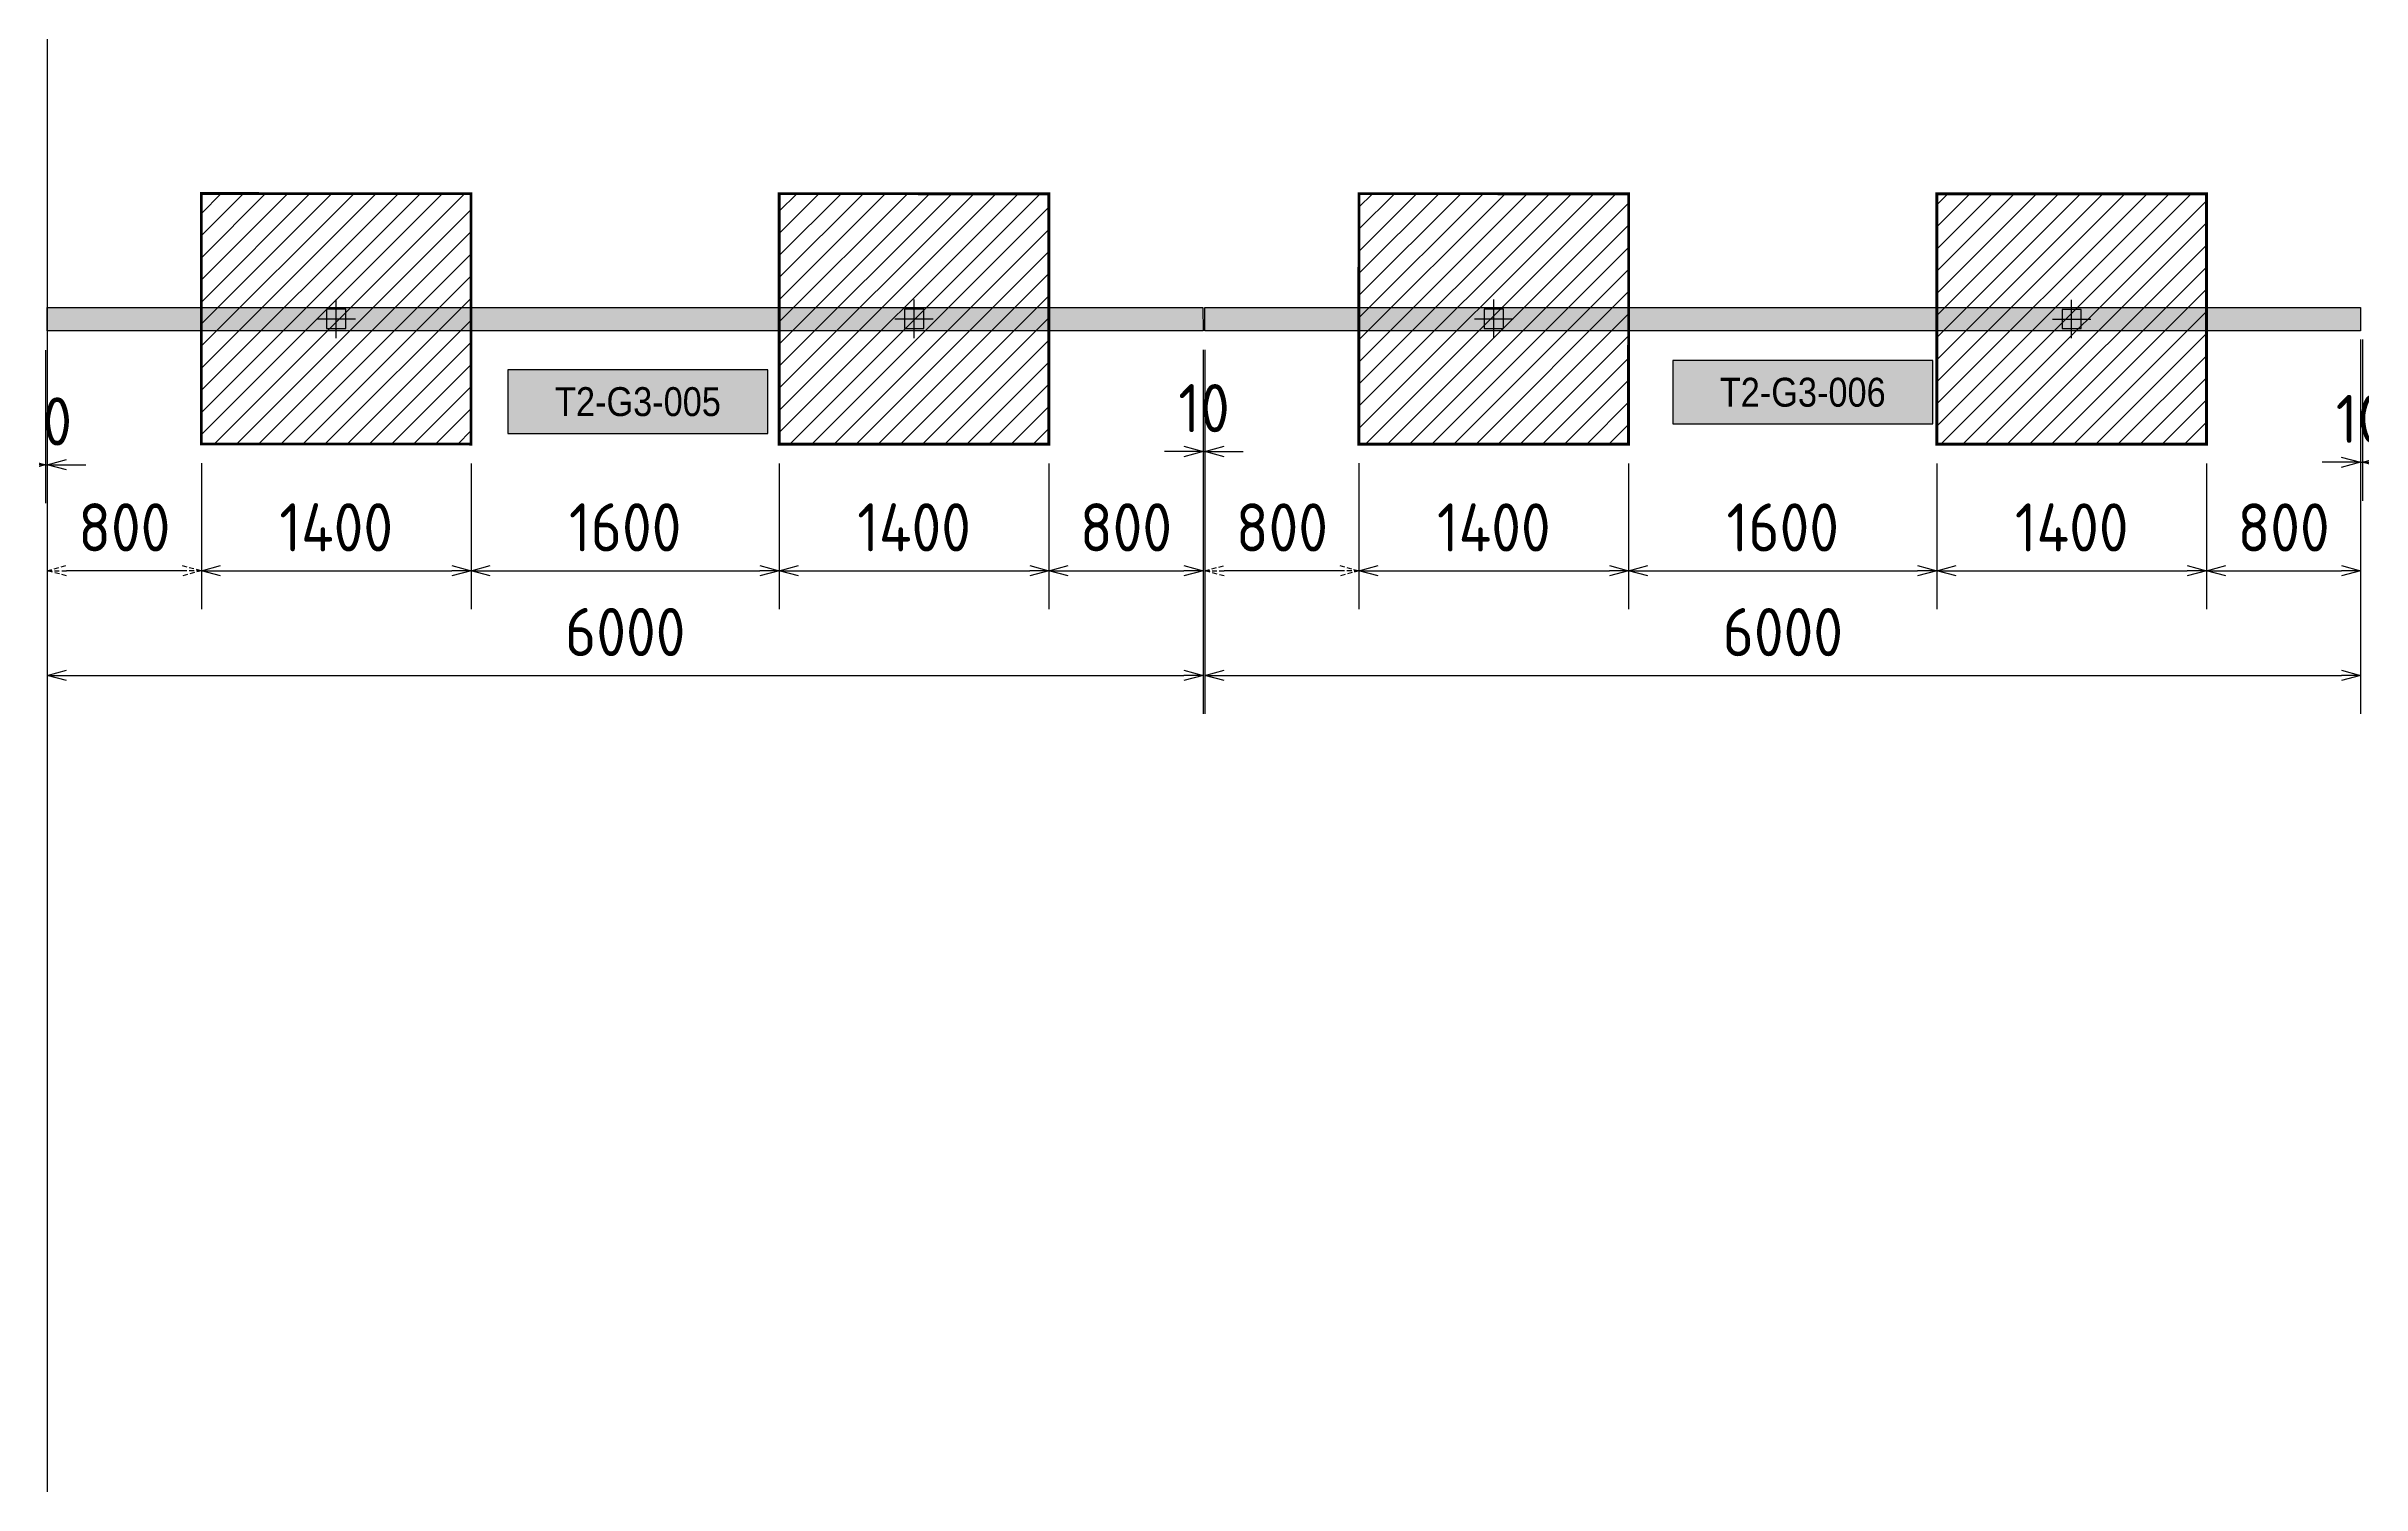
# Model space of a CAD drawing. Header units: centimetres. Extents: x -6122352 to 7132207, y -1694241 to 1947892.
# Drawn here: x 3583861 to 3595881, y 820258 to 827725 of the extents above; entities that cross this region are included whole.
import ezdxf
from ezdxf.enums import TextEntityAlignment as Align

# ---------------------------------------------------------------- set-up
doc = ezdxf.new("R2010")
doc.units = ezdxf.units.CM
doc.header["$MEASUREMENT"] = 0
doc.header["$PDMODE"] = 66
doc.header["$PDSIZE"] = 100
doc.linetypes.add('2. HG-ST XR COL 3A (5V 7V 9V 11V - GF (4M & 5D-E)$0$HIDDEN', pattern=[0.375, 0.25, -0.125])
for name, color, linetype in [('@MI-FOOTINGS', 7, 'Continuous'), ('@MI-TYPE-01', 30, 'Continuous'), ('@MI-TYPE-02', 6, 'Continuous'), ('PANEL-TAGS', 7, 'Continuous')]:
    doc.layers.add(name, color=color, linetype=linetype)
doc.styles.add('PANELTAG_STYLE', font='arial.ttf')
doc.styles.add('Schueco-BEMSTIL', font='isocpeur.ttf', dxfattribs={"width": 0.9})
doc.dimstyles.new('MI- JWC-TXT-2.5 MM', dxfattribs={"dimscale": 1.5, "dimtxt": 2.5, "dimasz": 1, "dimexe": 2, "dimexo": 1, "dimgap": 1, "dimtad": 1, "dimdec": 0, "dimdsep": 46, "dimtxsty": 'Schueco-BEMSTIL', "dimblk": 'OPEN30', "dimcen": 0, "dimdle": 2, "dimclrd": 140, "dimclre": 8, "dimclrt": 40, "dimadec": 0, "dimazin": 2, "dimtfac": 1, "dimtdec": 0, "dimtix": 1, "dimtmove": 2, "dimatfit": 3, "dimldrblk": 'OPEN', "dimfxl": 2, "dimlwd": -1, "dimlwe": -1, "dimarcsym": 0})

# ---------------------------------------------------------------- blocks, each defined once
blk = doc.blocks.new('T2-FOOTING PLAN')
at = {"layer": '@MI-FOOTINGS', "transparency": 33554679}
h = blk.add_hatch(dxfattribs=at)
h.set_pattern_fill('ANSI31', color=8, scale=650)
h.paths.add_polyline_path([(-700, 650), (700, 650), (700, -650), (-700, -650)])
at = {"layer": '@MI-FOOTINGS', "color": 160, "true_color": 0x3340f0, "const_width": 15}
blk.add_lwpolyline([(-700, 650), (700, 650), (700, -650), (-700, -650)], close=True, dxfattribs=at)
at = {"layer": '@MI-FOOTINGS', "color": 30}
blk.add_point((0, 0), dxfattribs=at)
blk = doc.blocks.new('_Open30')
at = {"color": 0, "linetype": 'ByBlock', "lineweight": -2}
for p, q in [((-1, 0.27), (0, 0)), ((0, 0), (-1, -0.27)), ((0, 0), (-1, 0))]:
    blk.add_line(p, q, dxfattribs=at)
blk = doc.blocks.new('*D1677')
at = {"layer": '@MI-TYPE-02', "color": 8, "transparency": 16777216}
for p, q in [((-2200, -688), (-2200, -1446)), ((-800, -689), (-800, -1446))]:
    blk.add_line(p, q, dxfattribs=at)
at = {"layer": '@MI-TYPE-02', "color": 140, "transparency": 16777216}
blk.add_line((-2100, -1246), (-900, -1246), dxfattribs=at)
at = {"layer": 'Defpoints', "color": 0, "transparency": 16777216}
for p in [(-2200, -588), (-800, -589), (-800, -1246)]:
    blk.add_point(p, dxfattribs=at)
at = {"layer": '@MI-TYPE-02', "color": 140, "transparency": 16777216, "xscale": 100, "yscale": 100, "zscale": 100, "rotation": 180}
blk.add_blockref('_Open30', (-2200, -1246), dxfattribs=at)
at = {"layer": '@MI-TYPE-02', "color": 140, "transparency": 16777216, "xscale": 100, "yscale": 100, "zscale": 100}
blk.add_blockref('_Open30', (-800, -1246), dxfattribs=at)
at = {"layer": '@MI-TYPE-02', "color": 40, "transparency": 16777216, "insert": (-1500, -1021), "char_height": 250, "attachment_point": 5, "style": 'Schueco-BEMSTIL'}
blk.add_mtext('1400', dxfattribs=at)
blk = doc.blocks.new('_Open')
at = {"color": 0, "linetype": 'ByBlock', "lineweight": -2}
for p, q in [((-1, 0.2), (0, 0)), ((-1, -0.2), (0, 0)), ((0, 0), (-1, 0))]:
    blk.add_line(p, q, dxfattribs=at)
blk = doc.blocks.new('*D1675')
at = {"layer": '@MI-TYPE-02', "color": 8, "transparency": 16777216}
for p, q in [((-800, -689), (-800, -1446)), ((800, -689), (800, -1446))]:
    blk.add_line(p, q, dxfattribs=at)
at = {"layer": '@MI-TYPE-02', "color": 140, "transparency": 16777216}
blk.add_line((-700, -1246), (700, -1246), dxfattribs=at)
at = {"layer": 'Defpoints', "color": 0, "transparency": 16777216}
for p in [(-800, -589), (800, -589), (800, -1246)]:
    blk.add_point(p, dxfattribs=at)
at = {"layer": '@MI-TYPE-02', "color": 140, "transparency": 16777216, "xscale": 100, "yscale": 100, "zscale": 100, "rotation": 180}
blk.add_blockref('_Open30', (-800, -1246), dxfattribs=at)
at = {"layer": '@MI-TYPE-02', "color": 140, "transparency": 16777216, "xscale": 100, "yscale": 100, "zscale": 100}
blk.add_blockref('_Open30', (800, -1246), dxfattribs=at)
at = {"layer": '@MI-TYPE-02', "color": 40, "transparency": 16777216, "insert": (0, -1021), "char_height": 250, "attachment_point": 5, "style": 'Schueco-BEMSTIL'}
blk.add_mtext('1600', dxfattribs=at)
blk = doc.blocks.new('*D1676')
at = {"layer": '@MI-TYPE-02', "color": 8, "transparency": 16777216}
for p, q in [((800, -689), (800, -1446)), ((2200, -689), (2200, -1446))]:
    blk.add_line(p, q, dxfattribs=at)
at = {"layer": '@MI-TYPE-02', "color": 140, "transparency": 16777216}
blk.add_line((900, -1246), (2100, -1246), dxfattribs=at)
at = {"layer": 'Defpoints', "color": 0, "transparency": 16777216}
for p in [(800, -589), (2200, -589), (2200, -1246)]:
    blk.add_point(p, dxfattribs=at)
at = {"layer": '@MI-TYPE-02', "color": 140, "transparency": 16777216, "xscale": 100, "yscale": 100, "zscale": 100, "rotation": 180}
blk.add_blockref('_Open30', (800, -1246), dxfattribs=at)
at = {"layer": '@MI-TYPE-02', "color": 140, "transparency": 16777216, "xscale": 100, "yscale": 100, "zscale": 100}
blk.add_blockref('_Open30', (2200, -1246), dxfattribs=at)
at = {"layer": '@MI-TYPE-02', "color": 40, "transparency": 16777216, "insert": (1500, -1021), "char_height": 250, "attachment_point": 5, "style": 'Schueco-BEMSTIL'}
blk.add_mtext('1400', dxfattribs=at)
blk = doc.blocks.new('*D1673')
at = {"layer": '@MI-TYPE-02', "color": 8, "transparency": 16777216}
for p, q in [((419219, -136783), (419219, -138673)), ((425219, -136783), (425219, -138673))]:
    blk.add_line(p, q, dxfattribs=at)
at = {"layer": '@MI-TYPE-02', "color": 140, "transparency": 16777216}
blk.add_line((419319, -138473), (425119, -138473), dxfattribs=at)
at = {"layer": 'Defpoints', "color": 0, "transparency": 16777216}
for p in [(419219, -136683), (425219, -136683), (425219, -138473)]:
    blk.add_point(p, dxfattribs=at)
at = {"layer": '@MI-TYPE-02', "color": 140, "transparency": 16777216, "xscale": 100, "yscale": 100, "zscale": 100, "rotation": 180}
blk.add_blockref('_Open30', (419219, -138473), dxfattribs=at)
at = {"layer": '@MI-TYPE-02', "color": 140, "transparency": 16777216, "xscale": 100, "yscale": 100, "zscale": 100}
blk.add_blockref('_Open30', (425219, -138473), dxfattribs=at)
at = {"layer": '@MI-TYPE-02', "color": 40, "transparency": 16777216, "insert": (422219, -138248), "char_height": 250, "attachment_point": 5, "style": 'Schueco-BEMSTIL'}
blk.add_mtext('6000', dxfattribs=at)
blk = doc.blocks.new('*D1685')
at = {"layer": '@MI-TYPE-02', "color": 8, "linetype": '2. HG-ST XR COL 3A (5V 7V 9V 11V - GF (4M & 5D-E)$0$HIDDEN', "transparency": 16777216}
blk.add_line((-3000, -100), (-3000, -1446), dxfattribs=at)
at = {"layer": '@MI-TYPE-02', "color": 8, "transparency": 16777216}
blk.add_line((-2200, -688), (-2200, -1446), dxfattribs=at)
at = {"layer": '@MI-TYPE-02', "color": 140, "linetype": '2. HG-ST XR COL 3A (5V 7V 9V 11V - GF (4M & 5D-E)$0$HIDDEN', "transparency": 16777216}
blk.add_line((-2300, -1246), (-2900, -1246), dxfattribs=at)
at = {"layer": 'Defpoints', "color": 0, "linetype": '2. HG-ST XR COL 3A (5V 7V 9V 11V - GF (4M & 5D-E)$0$HIDDEN', "transparency": 16777216}
for p in [(-3000, 0), (-2200, -588), (-3000, -1246)]:
    blk.add_point(p, dxfattribs=at)
at = {"layer": '@MI-TYPE-02', "color": 140, "linetype": '2. HG-ST XR COL 3A (5V 7V 9V 11V - GF (4M & 5D-E)$0$HIDDEN', "transparency": 16777216, "xscale": 100, "yscale": 100, "zscale": 100, "rotation": 180}
blk.add_blockref('_Open30', (-3000, -1246), dxfattribs=at)
at = {"layer": '@MI-TYPE-02', "color": 140, "linetype": '2. HG-ST XR COL 3A (5V 7V 9V 11V - GF (4M & 5D-E)$0$HIDDEN', "transparency": 16777216, "xscale": 100, "yscale": 100, "zscale": 100}
blk.add_blockref('_Open30', (-2200, -1246), dxfattribs=at)
at = {"layer": '@MI-TYPE-02', "color": 40, "linetype": '2. HG-ST XR COL 3A (5V 7V 9V 11V - GF (4M & 5D-E)$0$HIDDEN', "transparency": 16777216, "insert": (-2600, -1021), "char_height": 250, "attachment_point": 5, "style": 'Schueco-BEMSTIL'}
blk.add_mtext('800', dxfattribs=at)
blk = doc.blocks.new('*D1684')
at = {"layer": '@MI-TYPE-02', "color": 8, "transparency": 16777216}
for p, q in [((3000, -100), (3000, -1446)), ((2200, -689), (2200, -1446))]:
    blk.add_line(p, q, dxfattribs=at)
at = {"layer": '@MI-TYPE-02', "color": 140, "transparency": 16777216}
blk.add_line((2300, -1246), (2900, -1246), dxfattribs=at)
at = {"layer": 'Defpoints', "color": 0, "transparency": 16777216}
for p in [(3000, 0), (2200, -589), (3000, -1246)]:
    blk.add_point(p, dxfattribs=at)
at = {"layer": '@MI-TYPE-02', "color": 140, "transparency": 16777216, "xscale": 100, "yscale": 100, "zscale": 100, "rotation": 180}
blk.add_blockref('_Open30', (2200, -1246), dxfattribs=at)
at = {"layer": '@MI-TYPE-02', "color": 140, "transparency": 16777216, "xscale": 100, "yscale": 100, "zscale": 100}
blk.add_blockref('_Open30', (3000, -1246), dxfattribs=at)
at = {"layer": '@MI-TYPE-02', "color": 40, "transparency": 16777216, "insert": (2600, -1021), "char_height": 250, "attachment_point": 5, "style": 'Schueco-BEMSTIL'}
blk.add_mtext('800', dxfattribs=at)
blk = doc.blocks.new('PANELTAG')
at = {"layer": 'PANEL-TAGS', "color": 1}
blk.add_lwpolyline([(-13.5, -3.3), (13.5, -3.3), (13.5, 3.3), (-13.5, 3.3)], close=True, dxfattribs=at)
at = {"layer": 'PANEL-TAGS', "color": 40, "true_color": 0xffd700}
blk.add_solid([(-13.5, -3.3), (13.5, -3.3), (-13.5, 3.3), (13.5, 3.3)], dxfattribs=at)
at = {"layer": 'PANEL-TAGS', "color": 5, "style": 'PANELTAG_STYLE', "width": 0.85}
blk.add_attdef('TAGNO', text='', height=3, dxfattribs=at).set_placement((0, 0), align=Align.MIDDLE)
blk = doc.blocks.new('*D2426')
at = {"layer": '@MI-TYPE-01', "color": 8, "transparency": 16777216}
for p, q in [((47430, -108614), (47430, -109409)), ((47440, -108613), (47440, -109409))]:
    blk.add_line(p, q, dxfattribs=at)
at = {"layer": '@MI-TYPE-01', "color": 140, "transparency": 16777216}
for p, q in [((47330, -109209), (47230, -109209)), ((47430, -109209), (47440, -109209)), ((47540, -109209), (47640, -109209))]:
    blk.add_line(p, q, dxfattribs=at)
at = {"layer": 'Defpoints', "color": 0, "transparency": 16777216}
for p in [(47430, -108514), (47440, -108513), (47440, -109209)]:
    blk.add_point(p, dxfattribs=at)
at = {"layer": '@MI-TYPE-01', "color": 140, "transparency": 16777216, "xscale": 100, "yscale": 100, "zscale": 100}
blk.add_blockref('_Open30', (47430, -109209), dxfattribs=at)
at = {"layer": '@MI-TYPE-01', "color": 140, "transparency": 16777216, "xscale": 100, "yscale": 100, "zscale": 100, "rotation": 180}
blk.add_blockref('_Open30', (47440, -109209), dxfattribs=at)
at = {"layer": '@MI-TYPE-01', "color": 40, "transparency": 16777216, "insert": (47435, -108984), "char_height": 250, "attachment_point": 5, "style": 'Schueco-BEMSTIL'}
blk.add_mtext('10', dxfattribs=at)
blk = doc.blocks.new('*D2427')
at = {"layer": '@MI-TYPE-01', "color": 8, "transparency": 16777216}
for p, q in [((53440, -108613), (53440, -109340)), ((53449, -108613), (53449, -109340))]:
    blk.add_line(p, q, dxfattribs=at)
at = {"layer": '@MI-TYPE-01', "color": 140, "transparency": 16777216}
for p, q in [((53340, -109140), (53240, -109140)), ((53440, -109140), (53449, -109140)), ((53549, -109140), (53649, -109140))]:
    blk.add_line(p, q, dxfattribs=at)
at = {"layer": 'Defpoints', "color": 0, "transparency": 16777216}
for p in [(53440, -108513), (53449, -108513), (53449, -109140)]:
    blk.add_point(p, dxfattribs=at)
at = {"layer": '@MI-TYPE-01', "color": 140, "transparency": 16777216, "xscale": 100, "yscale": 100, "zscale": 100}
blk.add_blockref('_Open30', (53440, -109140), dxfattribs=at)
at = {"layer": '@MI-TYPE-01', "color": 140, "transparency": 16777216, "xscale": 100, "yscale": 100, "zscale": 100, "rotation": 180}
blk.add_blockref('_Open30', (53449, -109140), dxfattribs=at)
at = {"layer": '@MI-TYPE-01', "color": 40, "transparency": 16777216, "insert": (53445, -108915), "char_height": 250, "attachment_point": 5, "style": 'Schueco-BEMSTIL'}
blk.add_mtext('10', dxfattribs=at)
blk = doc.blocks.new('*D2430')
at = {"layer": '@MI-TYPE-01', "color": 8, "transparency": 16777216}
for p, q in [((59449, -108559), (59449, -109396)), ((59459, -108559), (59459, -109396))]:
    blk.add_line(p, q, dxfattribs=at)
at = {"layer": '@MI-TYPE-01', "color": 140, "transparency": 16777216}
for p, q in [((59349, -109196), (59249, -109196)), ((59449, -109196), (59459, -109196)), ((59559, -109196), (59659, -109196))]:
    blk.add_line(p, q, dxfattribs=at)
at = {"layer": 'Defpoints', "color": 0, "transparency": 16777216}
for p in [(59449, -108459), (59459, -108459), (59459, -109196)]:
    blk.add_point(p, dxfattribs=at)
at = {"layer": '@MI-TYPE-01', "color": 140, "transparency": 16777216, "xscale": 100, "yscale": 100, "zscale": 100}
blk.add_blockref('_Open30', (59449, -109196), dxfattribs=at)
at = {"layer": '@MI-TYPE-01', "color": 140, "transparency": 16777216, "xscale": 100, "yscale": 100, "zscale": 100, "rotation": 180}
blk.add_blockref('_Open30', (59459, -109196), dxfattribs=at)
at = {"layer": '@MI-TYPE-01', "color": 40, "transparency": 16777216, "insert": (59454, -108971), "char_height": 250, "attachment_point": 5, "style": 'Schueco-BEMSTIL'}
blk.add_mtext('10', dxfattribs=at)
blk = doc.blocks.new('6M PANEL-T2')
at = {"layer": '@MI-TYPE-02'}
h = blk.add_hatch(color=256, dxfattribs=at)
h.dxf.hatch_style = 1
h.paths.add_polyline_path([(-3000.4, 120), (2999.5, 120), (3000, 0), (-3000, 0)])
blk.add_lwpolyline([(-3000.4, 120), (2999.5, 120), (3000, 0), (-3000, 0)], close=True, dxfattribs=at)
at = {"layer": '@MI-FOOTINGS', "rotation": 359.9898439714545}
for p in [(-1500.2, 61.5), (1499.8, 61)]:
    blk.add_blockref('T2-FOOTING PLAN', p, dxfattribs=at)
at = {"layer": '@MI-TYPE-02', "color": 0}
dim = blk.add_linear_dim(base=(3000, -1790), p1=(-3000, 0), p2=(3000, 0), dimstyle='MI- JWC-TXT-2.5 MM', dxfattribs=at)
dim.commit()
dim.dimension.update_dxf_attribs({"geometry": '*D1673', "text_midpoint": (0, -1565), "insert": (-422218.9, 136683.5)})
at = {"layer": '@MI-TYPE-02', "color": 94}
dim = blk.add_linear_dim(base=(3000, -1246.1), p1=(2199.7, -589.1), p2=(3000, 0), dimstyle='MI- JWC-TXT-2.5 MM', dxfattribs=at)
dim.commit()
dim.dimension.update_dxf_attribs({"geometry": '*D1684', "text_midpoint": (2599.8, -1021.1)})
at = {"layer": '@MI-TYPE-02', "color": 94, "linetype": '2. HG-ST XR COL 3A (5V 7V 9V 11V - GF (4M & 5D-E)$0$HIDDEN'}
dim = blk.add_linear_dim(base=(-3000, -1246.1), p1=(-2200.3, -588.4), p2=(-3000, 0), dimstyle='MI- JWC-TXT-2.5 MM', dxfattribs=at)
dim.commit()
dim.dimension.update_dxf_attribs({"geometry": '*D1685', "text_midpoint": (-2600.2, -1021.1)})
at = {"layer": '@MI-TYPE-02', "color": 0}
for base, p1, p2, picture, middle in [((-800.3, -1246.1), (-2200.3, -588.4), (-800.3, -588.6), '*D1677', (-1500.3, -1021.1)), ((799.7, -1246.1), (-800.3, -588.6), (799.7, -588.9), '*D1675', (-0.3, -1021.1)), ((2199.7, -1246.1), (799.7, -588.9), (2199.7, -589.1), '*D1676', (1499.7, -1021.1))]:
    dim = blk.add_linear_dim(base=base, p1=p1, p2=p2, dimstyle='MI- JWC-TXT-2.5 MM', dxfattribs=at)
    dim.commit()
    dim.dimension.update_dxf_attribs({"geometry": picture, "text_midpoint": middle})
blk = doc.blocks.new('A$C0fb98823')
at = {"color": 94, "linetype": '2. HG-ST XR COL 3A (5V 7V 9V 11V - GF (4M & 5D-E)$0$HIDDEN'}
for p in [(26949.7, -60.7), (32959.2, -61.2)]:
    blk.add_blockref('6M PANEL-T2', p, dxfattribs=at)
at = {"layer": 'PANEL-TAGS'}
ref = blk.add_blockref('PANELTAG', (33062.9, -380.2), dxfattribs=dict(at, xscale=50, yscale=50, zscale=50))
ref.add_attrib('TAGNO', 'T2-G3-006', dxfattribs={"color": 5, "height": 150, "style": 'PANELTAG_STYLE', "width": 0.85}).set_placement((33062.9, -380.2), align=Align.MIDDLE_CENTER)
ref = blk.add_blockref('PANELTAG', (27016.1, -429), dxfattribs=dict(at, xscale=50, yscale=50, zscale=50))
ref.add_attrib('TAGNO', 'T2-G3-005', dxfattribs={"color": 5, "height": 150, "style": 'PANELTAG_STYLE', "width": 0.85}).set_placement((27016.1, -429), align=Align.MIDDLE_CENTER)
at = {"layer": '@MI-TYPE-01'}
for base, p1, p2, picture, middle, set_off in [((23949.7, -757.2), (23939.7, -61.9), (23949.7, -60.7), '*D2426', (23944.7, -532.2), (-23490.3, 108452.1)), ((29959.2139, -687.8122), (29949.652, -60.6568), (29959.2139, -60.6228), '*D2427', (29954.4329, -462.8122), (-23490.2589, 108452.1344)), ((35968.5211, -743.941), (35958.9568, -6.5181), (35968.5211, -7.1534), '*D2430', (35963.7389, -518.941), (-23490.2589, 108452.1344))]:
    dim = blk.add_linear_dim(base=base, p1=p1, p2=p2, dimstyle='MI- JWC-TXT-2.5 MM', dxfattribs=at)
    dim.commit()
    dim.dimension.update_dxf_attribs({"geometry": picture, "text_midpoint": middle, "insert": set_off})

msp = doc.modelspace()

# ---------------------------------------------------------------- linework, layer by layer
at = {"layer": 'Defpoints', "color": 8}
msp.add_line((3583866.09953, 842660.059), (3583866.09953, 788302.35164), dxfattribs=at)

# ---------------------------------------------------------------- block references
at = {"layer": '@MI-TYPE-01'}
msp.add_blockref('A$C0fb98823', (3559916.37816, 826309.49803), dxfattribs=at)

doc.saveas('drawing.dxf')
